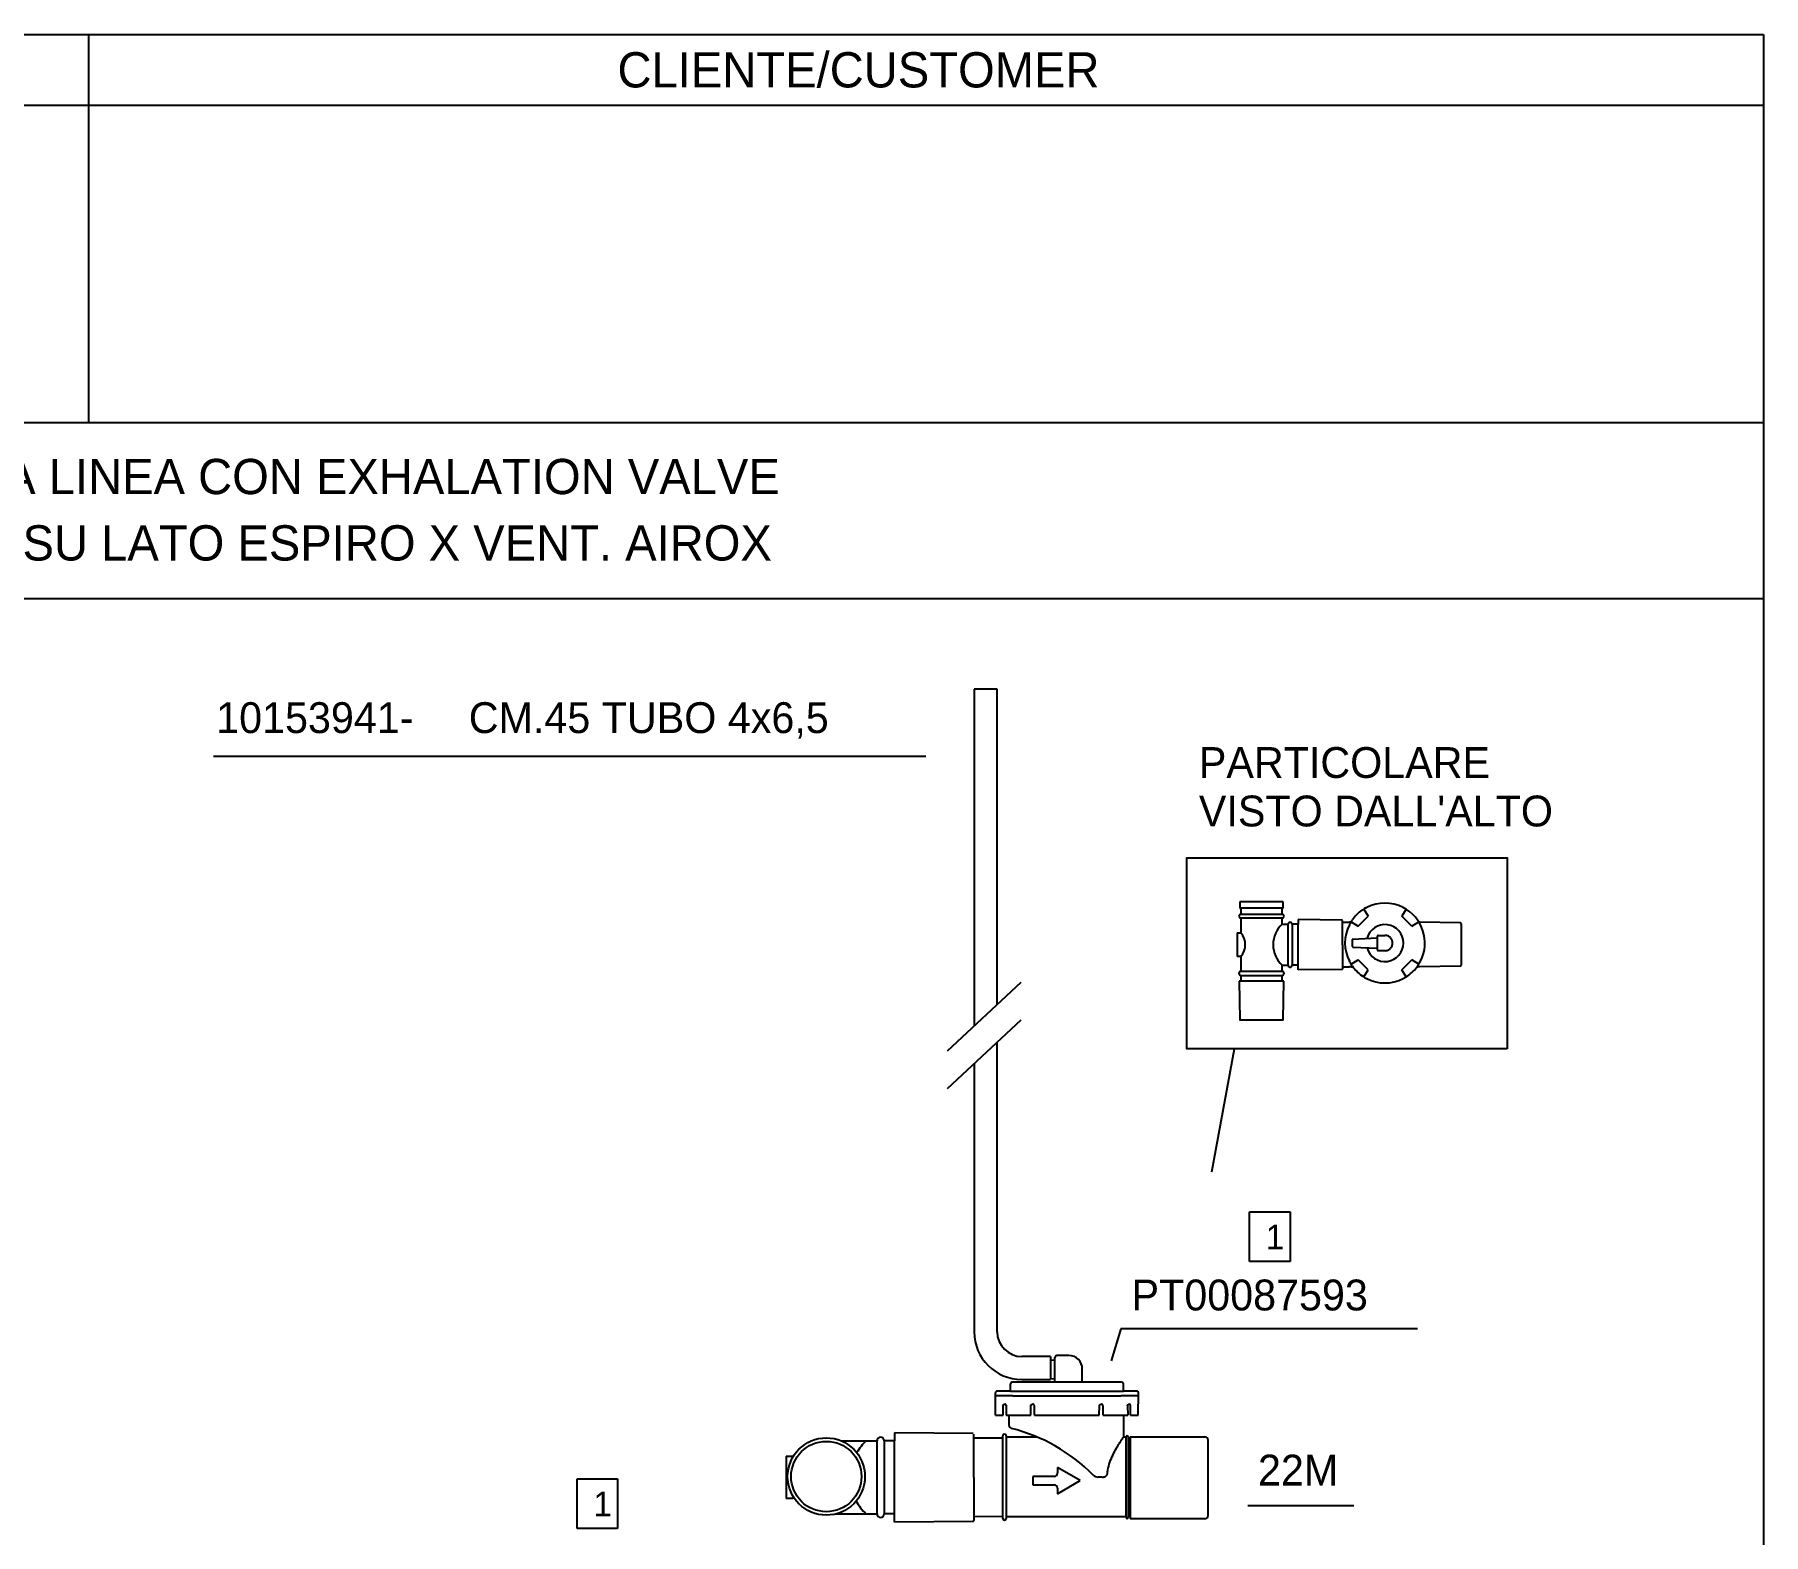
# Model space of a CAD drawing. Extents: x 0 to 950, y 0 to 1366.
# Drawn here: x 459.7 to 950, y 924.5 to 1350 of the extents above; entities that cross this region are included whole.
import ezdxf

# ---------------------------------------------------------------- set-up
doc = ezdxf.new("R2010")
doc.units = 0
doc.header["$LTSCALE"] = 25
doc.header["$MEASUREMENT"] = 0
doc.linetypes.add('CONTINUA', pattern=[0])
doc.linetypes.add('DASHED', pattern=[1.172368, 0.781579, -0.390789])
doc.layers.get('0').update_dxf_attribs({"linetype": 'CONTINUA'})
doc.layers.add('1', color=1, linetype='CONTINUOUS')
doc.layers.add('DEFAULT_2', color=7, linetype='CONTINUOUS')
for name, color, linetype, lineweight in [('CODICI COMPONENTI', 1, 'CONTINUOUS', 25), ('COMPONENTI', 7, 'CONTINUOUS', 25), ('DESCRIZIONI', 7, 'CONTINUOUS', 25)]:
    doc.layers.add(name, color=color, linetype=linetype, lineweight=lineweight)

# ---------------------------------------------------------------- blocks, each defined once
blk = doc.blocks.new('A$C679971B3')
for p, q in [((61.24, 47.45), (66.34, 52.55)), ((63.19, 55.59), (64.09, 56.15)), ((88.41, 47.45), (83.32, 52.55)), ((57.55, 49.56), (56.95, 49.54)), ((58.22, 50.59), (58.32, 50.77)), ((92.46, 49.54), (92.08, 49.55)), ((57.76, 26.91), (56.95, 26.93)), ((58.25, 27.36), (57.64, 28.22)), ((66.34, 25.37), (61.24, 30.47)), ((83.32, 25.37), (88.41, 30.47)), ((91.4, 27.36), (92.86, 29.77)), ((92.46, 26.93), (91.46, 26.91)), ((60.06, 25.14), (60.06, 25.16)), ((64.12, 21.76), (63.22, 22.39)), ((84.02, 20.93), (86.43, 22.39))]:
    blk.add_line(p, q)
at = {"color": 7}
for p, q in [((64.09, 56.15), (64.09, 56.15)), ((64.09, 56.15), (64.1, 56.15)), ((64.1, 56.15), (64.11, 56.16)), ((64.11, 56.16), (64.12, 56.17)), ((64.12, 56.17), (64.14, 56.18)), ((64.2, 56.22), (64.14, 56.18)), ((64.26, 56.26), (64.2, 56.22)), ((64.34, 56.3), (64.26, 56.26)), ((64.42, 56.36), (64.34, 56.3)), ((64.51, 56.41), (64.42, 56.36)), ((65.18, 56.79), (65.27, 56.84)), ((65.27, 56.84), (65.36, 56.88)), ((65.36, 56.88), (65.44, 56.92)), ((65.44, 56.92), (65.51, 56.96)), ((65.57, 56.99), (65.51, 56.96)), ((65.59, 57), (65.57, 56.99)), ((65.6, 57.01), (65.59, 57)), ((65.62, 57.01), (65.6, 57.01)), ((65.63, 57.02), (65.62, 57.02)), ((65.62, 57.02), (65.62, 57.01)), ((53.3, 49.49), (56.95, 49.54)), ((56.77, 48.16), (56.78, 48.17)), ((56.77, 48.16), (56.77, 48.16)), ((56.78, 48.18), (56.79, 48.2)), ((56.78, 48.17), (56.78, 48.18)), ((56.79, 48.2), (56.8, 48.22)), ((56.83, 48.28), (56.8, 48.22)), ((56.86, 48.35), (56.83, 48.28)), ((56.9, 48.43), (56.86, 48.35)), ((56.95, 48.51), (56.9, 48.43)), ((57, 48.61), (56.95, 48.51)), ((57.38, 49.27), (57.43, 49.36)), ((57.43, 49.36), (57.48, 49.45)), ((57.48, 49.45), (57.53, 49.53)), ((57.53, 49.53), (57.57, 49.59)), ((57.6, 49.64), (57.57, 49.59)), ((57.62, 49.66), (57.6, 49.64)), ((57.63, 49.68), (57.62, 49.66)), ((57.64, 49.69), (57.63, 49.68)), ((57.64, 49.7), (57.64, 49.7)), ((57.64, 49.7), (57.64, 49.69)), ((112.96, 49.24), (92.46, 49.54)), ((113.46, 48.74), (113.46, 27.73)), ((53.3, 26.98), (56.95, 26.93)), ((56.77, 29.76), (56.77, 29.76)), ((56.77, 29.76), (56.78, 29.75)), ((56.78, 29.75), (56.78, 29.74)), ((56.78, 29.74), (56.79, 29.72)), ((56.79, 29.72), (56.8, 29.7)), ((56.8, 29.7), (56.83, 29.65)), ((56.86, 29.58), (56.83, 29.65)), ((56.9, 29.5), (56.86, 29.58)), ((56.95, 29.41), (56.9, 29.5)), ((57, 29.32), (56.95, 29.41)), ((57.38, 28.65), (57.43, 28.56)), ((57.43, 28.56), (57.48, 28.47)), ((57.48, 28.47), (57.53, 28.4)), ((57.53, 28.4), (57.57, 28.33)), ((57.57, 28.33), (57.6, 28.28)), ((57.62, 28.26), (57.6, 28.28)), ((57.63, 28.24), (57.62, 28.26)), ((57.64, 28.23), (57.63, 28.24)), ((57.64, 28.22), (57.64, 28.23)), ((57.64, 28.23), (57.64, 28.23)), ((57.76, 26.91), (58.57, 26.91)), ((91.08, 26.91), (91.46, 26.91)), ((112.96, 27.23), (92.46, 26.93)), ((64.09, 21.78), (64.09, 21.78)), ((64.09, 21.78), (64.1, 21.77)), ((64.1, 21.77), (64.11, 21.76)), ((64.11, 21.76), (64.12, 21.75)), ((64.12, 21.75), (64.14, 21.74)), ((64.14, 21.74), (64.2, 21.71)), ((64.26, 21.67), (64.2, 21.71)), ((64.34, 21.62), (64.26, 21.67)), ((64.42, 21.57), (64.34, 21.62)), ((64.51, 21.51), (64.42, 21.57)), ((65.18, 21.14), (65.27, 21.09)), ((65.27, 21.09), (65.36, 21.04)), ((65.36, 21.04), (65.44, 21)), ((65.44, 21), (65.51, 20.96)), ((65.51, 20.96), (65.57, 20.94)), ((65.59, 20.92), (65.57, 20.94)), ((65.6, 20.92), (65.59, 20.92)), ((65.62, 20.91), (65.6, 20.92)), ((65.63, 20.91), (65.62, 20.91)), ((65.62, 20.91), (65.62, 20.91))]:
    blk.add_line(p, q, dxfattribs=at)
for centre, radius, start, end in [((74.83, 38.96), 20.3, 125, 144.40476), ((74.83, 38.96), 20.27, 118.41362, 120.58638), ((74.83, 38.96), 20.24, 63, 117), ((74.83, 38.96), 20.24, 333, 63), ((74.83, 38.96), 20.24, 153, 207), ((74.83, 38.96), 20.27, 149.41362, 151.58638), ((74.83, 38.96), 20.27, 145, 148), ((112.96, 48.74), 0.5, 0, 89.1667), ((74.83, 38.96), 20.27, 208.41362, 210.58638), ((74.83, 38.96), 20.23, 215, 235), ((74.83, 38.96), 20.23, 305, 325), ((112.96, 27.73), 0.5, 270.8333, 0), ((74.83, 38.96), 20.27, 239.41362, 241.58638), ((74.83, 38.96), 20.24, 243, 297)]:
    blk.add_arc(centre, radius, start, end, dxfattribs=at)
blk.add_arc((74.83, 38.96), 9.37, 194.77655, 165.22345)
at = {"layer": '1', "color": 7}
for p, q in [((23.3, 59.9), (1.3, 59.9)), ((1.3, 59.9), (1.3, 56.6)), ((1.3, 56.6), (1.9, 56.6)), ((1.9, 56.6), (1.9, 53.6)), ((22.7, 56.6), (1.9, 56.6)), ((1.9, 53.6), (22.7, 53.6)), ((22.7, 53.6), (22.7, 56.6)), ((22.7, 56.6), (23.3, 56.6)), ((23.3, 56.6), (23.3, 59.9)), ((0, 44.1), (0, 32.1)), ((0, 44.1), (1.9, 44.1)), ((22.7, 51.6), (1.9, 51.6)), ((1.9, 51.6), (1.9, 44.1)), ((22.7, 48.5), (22.7, 51.6)), ((22.7, 48.5), (25.8, 48.5)), ((25.8, 27.7), (25.8, 48.5)), ((27.8, 48.5), (27.8, 27.7)), ((30.8, 48.5), (27.8, 48.5)), ((53.1, 50.6), (30.8, 50.8)), ((30.8, 50.8), (30.8, 48.5)), ((30.8, 27.7), (30.8, 48.5)), ((53.3, 38.1), (53.3, 50.4)), ((53.3, 38.1), (53.3, 25.8)), ((1.9, 32.1), (0, 32.1)), ((1.9, 32.1), (1.9, 24.6)), ((22.7, 27.7), (25.8, 27.7)), ((22.7, 24.6), (22.7, 27.7)), ((30.8, 27.7), (27.8, 27.7)), ((30.8, 25.4), (30.8, 27.7)), ((1.05, 19.6), (1.3, 0.2)), ((1.9, 19.6), (1.05, 19.6)), ((22.7, 24.6), (1.9, 24.6)), ((1.9, 22.6), (22.7, 22.6)), ((1.9, 22.6), (1.9, 19.6)), ((22.7, 19.6), (1.9, 19.6)), ((22.7, 19.6), (22.7, 22.6)), ((23.55, 19.6), (22.7, 19.6)), ((23.3, 0.2), (23.55, 19.6)), ((53.1, 25.6), (30.8, 25.4)), ((1.5, 0), (23.1, 0))]:
    blk.add_line(p, q, dxfattribs=at)
for centre, radius, start, end in [((1.9, 52.6), 1, 90, 180), ((1.9, 52.6), 1, 180, 270), ((22.7, 52.6), 1, 0, 90), ((22.7, 52.6), 1, 270, 0), ((-5.16, 38.1), 9.26, 319.62761, 40.37239), ((32.39, 38.1), 14.21, 132.97695, 227.02305), ((26.8, 48.5), 1, 90, 180), ((26.8, 48.5), 1, 0, 90), ((53.1, 50.4), 0.2, 0, 89.5), ((26.8, 27.7), 1, 180, 270), ((26.8, 27.7), 1, 270, 0), ((1.9, 23.6), 1, 90, 270), ((22.7, 23.6), 1, 270, 90), ((53.1, 25.8), 0.2, 270.5, 0), ((1.5, 0.2), 0.2, 180.75, 270), ((23.1, 0.2), 0.2, 270, 359.25)]:
    blk.add_arc(centre, radius, start, end, dxfattribs=at)
at = {"layer": 'DEFAULT_2', "color": 7, "linetype": 'DASHED'}
for p, q in [((64.09, 56.15), (66.34, 52.55)), ((85.55, 56.13), (83.32, 52.55)), ((57.64, 49.7), (61.24, 47.45)), ((88.41, 47.45), (91.99, 49.69)), ((58.35, 37.15), (58.35, 40.77)), ((58.54, 40.97), (70.95, 41.62)), ((58.54, 36.95), (70.95, 36.3)), ((70.95, 42.34), (70.95, 35.58)), ((71.45, 42.84), (74.83, 42.84)), ((74.83, 35.08), (71.45, 35.08)), ((57.64, 28.22), (61.24, 30.47)), ((91.95, 28.26), (88.41, 30.47)), ((64.09, 21.78), (66.34, 25.37)), ((85.52, 21.84), (83.32, 25.37))]:
    blk.add_line(p, q, dxfattribs=at)
for centre, radius, start, end in [((58.55, 40.77), 0.2, 93, 180), ((58.55, 37.15), 0.2, 180, 267), ((71.45, 42.34), 0.5, 90, 180), ((71.45, 35.58), 0.5, 180, 270), ((74.83, 38.96), 3.88, 270, 90)]:
    blk.add_arc(centre, radius, start, end, dxfattribs=at)
blk = doc.blocks.new('M5')
for p, q in [((0, 270), (190, 270)), ((95, 270), (95, 265)), ((190, 270), (190, 259)), ((0, 266), (190, 266)), ((95, 265), (95, 248)), ((190, 260), (190, 10)), ((0, 248), (190, 248)), ((0, 238), (190, 238))]:
    blk.add_line(p, q)
blk.add_text('CLIENTE/CUSTOMER', height=2).set_placement((125, 267))

msp = doc.modelspace()

# ---------------------------------------------------------------- linework, layer by layer
at = {"layer": 'CODICI COMPONENTI'}
for p, q in [((804.28, 1001.98), (804.28, 1016.02)), ((804.28, 1016.02), (815.74, 1016.02)), ((815.74, 1016.02), (815.74, 1001.98)), ((815.74, 1001.98), (804.28, 1001.98)), ((613.58, 940.28), (625.04, 940.28)), ((613.58, 926.24), (613.58, 940.28)), ((625.04, 940.28), (625.04, 926.24)), ((625.04, 926.24), (613.58, 926.24))]:
    msp.add_line(p, q, dxfattribs=at)
at = {"layer": 'CODICI COMPONENTI', "color": 1}
for p, q in [((767.79, 982.85), (764.97, 973.81)), ((851.87, 982.85), (767.79, 982.85))]:
    msp.add_line(p, q, dxfattribs=at)
at = {"layer": 'COMPONENTI'}
for p, q in [((726.17, 1164.31), (726.17, 1068.76)), ((732.67, 1164.31), (726.17, 1164.31)), ((732.67, 1074.8), (732.67, 1164.31)), ((718.56, 1061.7), (739.5, 1081.15)), ((718.56, 1051.06), (739.5, 1070.51)), ((732.67, 981.99), (732.67, 1064.16)), ((726.17, 1058.12), (726.17, 981.99)), ((747.83, 974.99), (739.67, 974.99)), ((747.83, 974.99), (747.83, 968.49)), ((739.67, 968.49), (747.83, 968.49)), ((736.44, 965.16), (768.48, 965.16)), ((737.16, 963.86), (767.76, 963.86)), ((742.65, 961.46), (742.82, 961.46)), ((762.11, 961.46), (762.27, 961.46)), ((732.22, 958.36), (734.43, 958.36)), ((735.22, 958.36), (742.22, 958.36)), ((735.24, 960.96), (735.24, 960.96)), ((762.7, 958.36), (769.7, 958.36)), ((770.44, 952.19), (770.44, 928.97))]:
    msp.add_line(p, q, dxfattribs=at)
at = {"layer": 'COMPONENTI', "color": 7}
for p, q in [((747.89, 973.95), (749.07, 974.02)), ((749.07, 974.02), (749.07, 974.76)), ((753.03, 975.26), (749.57, 975.26)), ((756.83, 967.76), (756.83, 971.46)), ((736.44, 965.16), (736.46, 967.26)), ((748.58, 967.76), (736.96, 967.76)), ((747.89, 968.76), (749.07, 968.7)), ((749.07, 967.76), (749.07, 968.7)), ((767.97, 967.76), (756.34, 967.76)), ((768.48, 965.16), (768.47, 967.26)), ((732.22, 958.36), (732.17, 964.65)), ((737.16, 963.86), (732.17, 963.86)), ((736.44, 965.16), (732.67, 965.16)), ((735.24, 961.06), (735.23, 961.11)), ((735.24, 961.01), (735.24, 961.06)), ((742.22, 961.01), (742.23, 961.06)), ((742.23, 961.06), (742.24, 961.11)), ((742.24, 961.11), (742.26, 961.16)), ((742.26, 961.16), (742.28, 961.21)), ((742.28, 961.21), (742.3, 961.25)), ((742.3, 961.25), (742.33, 961.29)), ((742.33, 961.29), (742.36, 961.33)), ((742.36, 961.33), (742.4, 961.36)), ((742.4, 961.36), (742.44, 961.39)), ((742.44, 961.39), (742.48, 961.41)), ((742.48, 961.41), (742.52, 961.43)), ((742.52, 961.43), (742.56, 961.45)), ((742.56, 961.45), (742.6, 961.45)), ((742.6, 961.45), (742.65, 961.46)), ((742.86, 961.45), (742.82, 961.46)), ((742.91, 961.45), (742.86, 961.45)), ((742.95, 961.43), (742.91, 961.45)), ((743, 961.41), (742.95, 961.43)), ((743.04, 961.39), (743, 961.41)), ((743.08, 961.36), (743.04, 961.39)), ((743.11, 961.33), (743.08, 961.36)), ((743.15, 961.29), (743.11, 961.33)), ((743.18, 961.25), (743.15, 961.29)), ((743.2, 961.21), (743.18, 961.25)), ((743.22, 961.16), (743.2, 961.21)), ((743.24, 961.11), (743.22, 961.16)), ((743.25, 961.06), (743.24, 961.11)), ((743.26, 961.01), (743.25, 961.06)), ((761.66, 961.01), (761.67, 961.06)), ((761.67, 961.06), (761.68, 961.11)), ((761.68, 961.11), (761.7, 961.16)), ((761.7, 961.16), (761.72, 961.21)), ((761.72, 961.21), (761.75, 961.25)), ((761.75, 961.25), (761.78, 961.29)), ((761.78, 961.29), (761.81, 961.33)), ((761.81, 961.33), (761.85, 961.36)), ((761.85, 961.36), (761.88, 961.39)), ((761.88, 961.39), (761.93, 961.41)), ((761.93, 961.41), (761.97, 961.43)), ((761.97, 961.43), (762.01, 961.45)), ((762.01, 961.45), (762.06, 961.45)), ((762.06, 961.45), (762.11, 961.46)), ((762.32, 961.45), (762.27, 961.46)), ((762.36, 961.45), (762.32, 961.45)), ((762.41, 961.43), (762.36, 961.45)), ((762.45, 961.41), (762.41, 961.43)), ((762.49, 961.39), (762.45, 961.41)), ((762.52, 961.36), (762.49, 961.39)), ((762.56, 961.33), (762.52, 961.36)), ((762.59, 961.29), (762.56, 961.33)), ((762.62, 961.25), (762.59, 961.29)), ((762.64, 961.21), (762.62, 961.25)), ((762.66, 961.16), (762.64, 961.21)), ((762.68, 961.11), (762.66, 961.16)), ((762.69, 961.06), (762.68, 961.11)), ((762.7, 961.01), (762.69, 961.06)), ((772.75, 963.86), (767.76, 963.86)), ((772.26, 965.16), (768.48, 965.16)), ((769.68, 961.01), (769.69, 961.06)), ((769.69, 961.06), (769.69, 961.12)), ((772.7, 958.36), (772.76, 964.65)), ((735.24, 960.96), (735.22, 958.36)), ((735.24, 960.96), (735.24, 961.01)), ((736, 958.36), (736, 955.57)), ((742.22, 960.96), (742.22, 961.01)), ((742.22, 958.36), (742.22, 960.96)), ((743.26, 960.96), (743.26, 961.01)), ((743.27, 958.36), (743.26, 960.96)), ((743.27, 958.36), (761.65, 958.36)), ((761.65, 958.36), (761.66, 960.96)), ((761.66, 960.96), (761.66, 961.01)), ((762.7, 960.96), (762.7, 961.01)), ((762.7, 958.36), (762.7, 960.96)), ((768.5, 958.36), (768.5, 952.09)), ((769.68, 960.96), (769.68, 961.01)), ((769.68, 960.97), (769.7, 958.36)), ((770.5, 958.36), (772.7, 958.36)), ((703.6, 953.37), (703.6, 951.08)), ((725.85, 953.18), (703.6, 953.37)), ((726.05, 940.71), (726.05, 952.98)), ((726.06, 951.9), (734.25, 951.97)), ((734.25, 929.09), (734.25, 952.49)), ((735.25, 952.49), (735.25, 929.09)), ((744.16, 952.09), (735.25, 952.09)), ((742.76, 952.08), (742.75, 952.09)), ((768.3, 951.79), (768.43, 951.98)), ((769.25, 952.09), (768.5, 952.09)), ((769.25, 929.39), (769.25, 952.19)), ((769.85, 952.19), (769.85, 929.39)), ((770.44, 951.96), (769.85, 951.97)), ((770.44, 952.19), (791.59, 952.19)), ((792.49, 929.87), (792.49, 951.29)), ((672.88, 946.69), (672.88, 934.72)), ((672.88, 946.69), (674.77, 946.69)), ((688.44, 951.08), (698.62, 951.08)), ((698.62, 930.33), (698.62, 951.08)), ((700.61, 951.08), (700.61, 930.33)), ((703.6, 951.08), (700.61, 951.08)), ((703.6, 930.33), (703.6, 951.08)), ((749.81, 943.54), (749.81, 941.96)), ((756.21, 939.79), (749.81, 943.54)), ((726.05, 940.71), (726.05, 928.43)), ((742.81, 940.96), (742.81, 938.61)), ((748.81, 940.96), (742.81, 940.96)), ((742.81, 938.61), (748.81, 938.61)), ((749.81, 936.04), (756.21, 939.79)), ((749.81, 937.61), (749.81, 936.04)), ((762.49, 940.79), (761.34, 940.79)), ((674.77, 934.72), (672.88, 934.72)), ((687.01, 930.33), (698.62, 930.33)), ((703.6, 930.33), (700.61, 930.33)), ((703.6, 928.04), (703.6, 930.33)), ((725.85, 928.23), (703.6, 928.04)), ((726.06, 929.67), (734.25, 929.6)), ((769.25, 929.49), (735.25, 929.49)), ((770.44, 929.61), (769.85, 929.6)), ((791.59, 928.97), (770.44, 928.97))]:
    msp.add_line(p, q, dxfattribs=at)
at = {"layer": 'COMPONENTI', "color": 7, "linetype": 'DASHED'}
for p, q in [((749.07, 968.7), (749.07, 974.02)), ((756.34, 967.76), (748.58, 967.76)), ((734.41, 961.06), (734.42, 961.11)), ((734.41, 961.01), (734.41, 961.06)), ((734.42, 961.16), (734.43, 961.21)), ((734.42, 961.11), (734.42, 961.16)), ((734.43, 961.21), (734.45, 961.25)), ((734.45, 961.25), (734.46, 961.29)), ((734.46, 961.29), (734.48, 961.33)), ((734.48, 961.33), (734.5, 961.36)), ((734.5, 961.36), (734.52, 961.39)), ((734.52, 961.39), (734.54, 961.41)), ((734.54, 961.41), (734.56, 961.43)), ((734.56, 961.43), (734.59, 961.45)), ((734.59, 961.45), (734.61, 961.45)), ((734.61, 961.45), (734.99, 961.46)), ((735.01, 961.46), (734.98, 961.46)), ((735.03, 961.45), (735.01, 961.46)), ((735.06, 961.43), (735.03, 961.45)), ((735.08, 961.42), (735.06, 961.43)), ((735.11, 961.39), (735.08, 961.42)), ((735.13, 961.36), (735.11, 961.39)), ((735.15, 961.33), (735.13, 961.36)), ((735.17, 961.29), (735.15, 961.33)), ((735.19, 961.25), (735.17, 961.29)), ((735.21, 961.21), (735.19, 961.25)), ((735.22, 961.16), (735.21, 961.21)), ((735.22, 961.16), (735.23, 961.11)), ((769.7, 961.16), (769.69, 961.12)), ((769.7, 961.16), (769.72, 961.21)), ((769.72, 961.21), (769.73, 961.25)), ((769.73, 961.25), (769.75, 961.3)), ((769.75, 961.3), (769.77, 961.33)), ((769.77, 961.33), (769.79, 961.37)), ((769.79, 961.37), (769.81, 961.39)), ((769.81, 961.39), (769.84, 961.42)), ((769.84, 961.42), (769.86, 961.44)), ((769.86, 961.44), (769.89, 961.45)), ((769.89, 961.45), (769.92, 961.46)), ((769.92, 961.46), (770.29, 961.46)), ((770.31, 961.45), (770.29, 961.46)), ((770.34, 961.45), (770.31, 961.45)), ((770.36, 961.43), (770.34, 961.45)), ((770.38, 961.41), (770.36, 961.43)), ((770.4, 961.39), (770.38, 961.41)), ((770.42, 961.36), (770.4, 961.39)), ((770.44, 961.33), (770.42, 961.36)), ((770.46, 961.29), (770.44, 961.33)), ((770.47, 961.25), (770.46, 961.29)), ((770.49, 961.21), (770.47, 961.25)), ((770.5, 961.16), (770.49, 961.21)), ((770.51, 961.11), (770.5, 961.16)), ((770.51, 961.06), (770.51, 961.11)), ((770.51, 961.01), (770.51, 961.06)), ((734.41, 960.96), (734.41, 961.01)), ((734.43, 958.36), (734.41, 960.96)), ((770.5, 958.36), (770.52, 960.96)), ((770.52, 960.96), (770.51, 961.01))]:
    msp.add_line(p, q, dxfattribs=at)
at = {"layer": 'COMPONENTI', "color": 7}
for points in [[(763.97, 941.79), (764.02, 942.27), (764.09, 942.77), (764.19, 943.3), (764.33, 943.85), (764.48, 944.43), (764.66, 945), (764.86, 945.56), (765.09, 946.11), (765.31, 946.65), (765.55, 947.15), (765.79, 947.64), (766.03, 948.1), (766.26, 948.54), (766.5, 948.95), (766.72, 949.33), (766.94, 949.7), (767.14, 950.03), (767.34, 950.34), (767.52, 950.63), (767.69, 950.89), (767.84, 951.12), (767.98, 951.33)], [(767.98, 951.33), (768.21, 951.66), (768.3, 951.79)], [(768.43, 951.98), (768.49, 952.07), (768.5, 952.09)], [(762.49, 940.79), (762.64, 940.79), (762.78, 940.81), (762.91, 940.83), (763.03, 940.86), (763.15, 940.9), (763.27, 940.94), (763.37, 940.99), (763.47, 941.05), (763.56, 941.11), (763.64, 941.17), (763.71, 941.24), (763.78, 941.32), (763.83, 941.39), (763.88, 941.47), (763.91, 941.55), (763.94, 941.63), (763.96, 941.71), (763.97, 941.79)]]:
    msp.add_lwpolyline(points, dxfattribs=at)
at = {"layer": 'COMPONENTI'}
for radius in [10.97, 9.98]:
    msp.add_circle((684.23, 940.95), radius, dxfattribs=at)
for radius in [13.5, 7]:
    msp.add_arc((739.67, 981.99), radius, 180, 270, dxfattribs=at)
at = {"layer": 'COMPONENTI', "color": 7}
for centre, radius, start, end in [((749.57, 974.76), 0.5, 90, 180), ((753.03, 971.46), 3.8, 360, 90), ((736.96, 967.26), 0.5, 90, 179.5), ((767.97, 967.26), 0.5, 0.5, 90), ((732.67, 964.66), 0.5, 90, 180.5), ((772.26, 964.66), 0.5, 359.5, 90), ((699.61, 951.08), 0.998, 90, 180), ((699.61, 951.08), 0.998, 0, 90), ((734.75, 952.49), 0.5, 0, 180), ((737, 955.57), 1, 180, 255.7544), ((724.45, 906.14), 50, 44.814, 75.7544), ((769.55, 952.19), 0.3, 0, 180), ((791.59, 951.29), 0.9, 0, 90), ((667.73, 940.71), 9.24, 39.7836, 40.3724), ((705.19, 940.71), 14.18, 132.9769, 150.3687), ((748.81, 941.96), 1, 270, 0), ((748.81, 937.61), 1, 0, 90), ((761.34, 942.79), 2, 224.814, 270), ((667.73, 940.71), 9.24, 319.6276, 321.8877), ((705.19, 940.71), 14.18, 208.3161, 227.0231), ((699.61, 930.33), 0.998, 180, 270), ((699.61, 930.33), 0.998, 270, 0), ((725.85, 928.43), 0.2, 270.5, 0), ((734.75, 929.09), 0.5, 180, 0), ((769.55, 929.39), 0.3, 180, 0), ((791.59, 929.87), 0.9, 270, 0)]:
    msp.add_arc(centre, radius, start, end, dxfattribs=at)
at = {"layer": 'DESCRIZIONI'}
for p, q in [((510.4, 1145.31), (712.48, 1145.31)), ((799.87, 1062.16), (793.46, 1027.28)), ((803.75, 932.71), (833.86, 932.71))]:
    msp.add_line(p, q, dxfattribs=at)
msp.add_lwpolyline([(877.37, 1062.27), (786.5, 1062.27), (786.5, 1116.42), (877.37, 1116.42)], close=True, dxfattribs=at)

# ---------------------------------------------------------------- block references
at = {"xscale": 5, "yscale": 5, "zscale": 5}
msp.add_blockref('M5', (0, 0), dxfattribs=at)
at = {"layer": 'DESCRIZIONI', "xscale": 0.5599999999999999, "yscale": 0.5599999999999999, "zscale": 0.5599999999999999}
msp.add_blockref('A$C679971B3', (800.76, 1070.47), dxfattribs=at)

# ---------------------------------------------------------------- texts
at = {"layer": 'CODICI COMPONENTI', "color": 1}
for s, p in [('10153941-', (511.19, 1151.85)), ('PT00087593', (770.8, 988.07))]:
    msp.add_text(s, height=8.75, dxfattribs=at).set_placement(p)
at = {"layer": 'CODICI COMPONENTI'}
for p in [(808.88, 1005.42), (618.18, 929.68)]:
    msp.add_text('1', height=7, dxfattribs=at).set_placement(p)
at = {"layer": 'DESCRIZIONI'}
for s, height, p in [('CIRCUITO ADT A DOPPIA LINEA CON EXHALATION VALVE ', 10, (298.02, 1219.63)), ('CON RACC. CONDENSA SU LATO ESPIRO X VENT. AIROX', 10, (298.02, 1200.8)), ('CM.45 TUBO 4x6,5', 8.75, (582.83, 1151.85)), ('PARTICOLARE', 8.75, (789.89, 1139.12)), ("VISTO DALL'ALTO", 8.75, (789.89, 1125.37)), ('22M', 8.75, (806.65, 938.4))]:
    msp.add_text(s, height=height, dxfattribs=at).set_placement(p)

doc.saveas('drawing.dxf')
